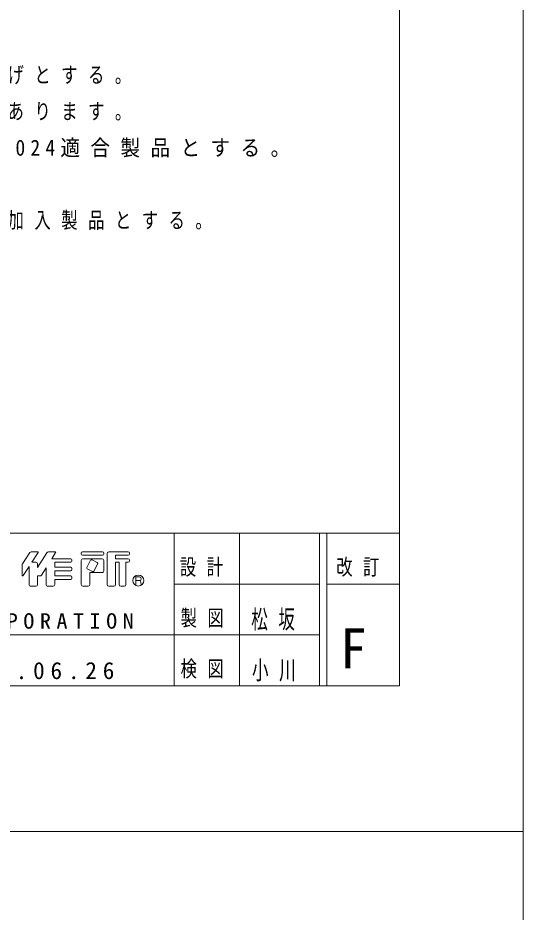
# Model space of a CAD drawing. Units: millimetres on the paper. Extents: x 0 to 420, y -594 to 297.
# Drawn here: x 350.5 to 420, y -11.1 to 111.8 of the extents above; entities that cross this region are included whole.
import ezdxf
from ezdxf.enums import TextEntityAlignment as Align

# ---------------------------------------------------------------- set-up
doc = ezdxf.new("R2010")
doc.units = ezdxf.units.MM
for name, color, linetype, lineweight in [('0_2', 7, 'Continuous', 13), ('FMT', 7, 'Continuous', 13), ('FMT-TXT', 7, 'Continuous', 13), ('TEXT', 7, 'Continuous', 13)]:
    doc.layers.add(name, color=color, linetype=linetype, lineweight=lineweight)
doc.styles.add('ＭＳ ゴシック', font='')
doc.styles.get('ＭＳ ゴシック').set_extended_font_data('MS Gothic')

msp = doc.modelspace()

# ---------------------------------------------------------------- linework, layer by layer
at = {"layer": '0_2'}
for points in [[(0, 297), (420, 297), (420, 0), (0, 0)], [(0, 0), (420, 0), (420, -297), (0, -297)]]:
    msp.add_lwpolyline(points, close=True, dxfattribs=at)
at = {"layer": 'FMT'}
for p, q in [((403, 277), (403, 20)), ((28, 41), (403, 41)), ((372, 41), (372, 20)), ((381, 41), (381, 20)), ((392, 41), (392, 20)), ((393, 41), (393, 20)), ((372, 34), (392, 34)), ((393, 34), (403, 34)), ((307, 27), (392, 27)), ((403, 20), (28, 20))]:
    msp.add_line(p, q, dxfattribs=at)
at = {"layer": 'FMT-TXT'}
for p, q in [((352.179, 38.311), (351.161, 36.769)), ((353.276, 38.418), (352.379, 38.418)), ((353.329, 38.319), (352.456, 36.998)), ((353.243, 36.277), (354.519, 38.306)), ((355.664, 38.418), (354.722, 38.418)), ((355.188, 37.474), (355.719, 38.32)), ((359.241, 38.11), (359.241, 38.258)), ((359.401, 38.418), (360.14, 38.419)), ((360.14, 38.419), (362.178, 38.419)), ((362.338, 38.259), (362.338, 38.11)), ((362.797, 33.933), (362.797, 38.178)), ((363.037, 38.418), (363.618, 38.419)), ((363.618, 38.419), (365.704, 38.419)), ((365.864, 38.259), (365.864, 38.109)), ((352.456, 36.998), (353.001, 36.998)), ((355.188, 37.474), (357.808, 37.474)), ((357.809, 37.002), (355.605, 36.999)), ((355.605, 36.999), (355.605, 36.295)), ((357.968, 37.314), (357.968, 37.162)), ((359.241, 33.933), (359.241, 37.231)), ((362.178, 37.95), (359.401, 37.95)), ((359.481, 37.471), (361.711, 37.472)), ((360.51, 37.258), (360.006, 36.284)), ((360.726, 37.327), (361.425, 36.964)), ((361.711, 37.472), (362.098, 37.472)), ((362.338, 37.232), (362.338, 35.818)), ((365.704, 37.949), (363.973, 37.947)), ((363.973, 37.947), (363.973, 37.474)), ((363.973, 37.474), (365.704, 37.474)), ((364.444, 37.002), (363.973, 37.002)), ((363.973, 37.002), (363.973, 33.933)), ((364.444, 37.002), (364.444, 33.933)), ((365.704, 37.002), (365.386, 37.002)), ((365.386, 37.002), (365.386, 33.933)), ((365.864, 37.314), (365.864, 37.162)), ((351.121, 36.637), (351.121, 35.19)), ((352.081, 36.429), (351.238, 35.154)), ((352.078, 33.934), (352.081, 36.429)), ((353.241, 36.759), (353.243, 36.277)), ((353.779, 35.225), (354.403, 36.221)), ((354.403, 33.933), (354.403, 36.221)), ((355.605, 36.295), (357.808, 36.295)), ((357.808, 35.822), (355.605, 35.821)), ((355.605, 35.821), (355.605, 35.112)), ((357.968, 36.135), (357.968, 35.982)), ((360.074, 36.069), (360.774, 35.706)), ((361.494, 36.749), (360.99, 35.775)), ((353.243, 35.112), (353.575, 35.112)), ((353.243, 35.112), (353.243, 33.933)), ((355.605, 35.112), (357.808, 35.112)), ((357.808, 34.64), (355.605, 34.638)), ((355.605, 34.638), (355.605, 33.933)), ((357.968, 34.952), (357.968, 34.8)), ((362.097, 35.578), (360.421, 35.581)), ((360.421, 35.581), (360.421, 33.933)), ((366.738, 34.967), (367.24, 34.967)), ((366.738, 34.967), (366.738, 33.941)), ((366.738, 34.478), (367.24, 34.478)), ((353.003, 33.693), (352.318, 33.693)), ((355.365, 33.693), (354.643, 33.693)), ((360.181, 33.693), (359.481, 33.693)), ((363.733, 33.693), (363.037, 33.693)), ((365.146, 33.693), (364.684, 33.693)), ((367.434, 34.258), (367.48, 33.887))]:
    msp.add_line(p, q, dxfattribs=at)
msp.add_circle((367.088, 34.48), 0.754, dxfattribs=at)
for centre, radius, start, end in [((352.379, 38.178), 0.24, 90, 146.54759), ((353.276, 38.354), 0.064, 326.54759, 90), ((354.722, 38.178), 0.24, 90, 147.84335), ((355.664, 38.354), 0.064, 327.92885, 90), ((359.401, 38.258), 0.16, 90.05288, 180), ((359.401, 38.11), 0.16, 180, 270), ((362.178, 38.259), 0.16, 0, 90), ((362.178, 38.11), 0.16, 270, 0), ((363.037, 38.178), 0.24, 90.05785, 180), ((365.704, 38.259), 0.16, 0, 90), ((365.704, 38.109), 0.16, 270.09318, 0), ((353.001, 36.758), 0.24, 0.22118, 90), ((357.808, 37.314), 0.16, 0, 90), ((357.808, 37.162), 0.16, 270.09712, 0), ((359.481, 37.231), 0.24, 90.00511, 180), ((360.652, 37.184), 0.16, 62.62013, 152.62013), ((361.352, 36.822), 0.16, 332.62013, 62.62013), ((362.098, 37.232), 0.24, 0, 90), ((365.704, 37.314), 0.16, 0, 90), ((365.704, 37.162), 0.16, 270.11571, 0), ((351.361, 36.637), 0.24, 146.54759, 180), ((357.808, 36.135), 0.16, 0, 90), ((357.808, 35.982), 0.16, 270.01374, 0), ((360.148, 36.211), 0.16, 152.62013, 242.62013), ((360.847, 35.848), 0.16, 242.62013, 332.62013), ((362.098, 35.818), 0.24, 269.89827, 0), ((351.185, 35.19), 0.064, 180, 326.54759), ((353.575, 35.352), 0.24, 270, 327.92885), ((357.808, 34.952), 0.16, 0, 90), ((357.808, 34.8), 0.16, 270.05257, 0), ((367.186, 34.228), 0.25, 7.06977, 90), ((367.24, 34.722), 0.245, 270, 90), ((352.318, 33.933), 0.24, 179.94735, 270), ((353.003, 33.933), 0.24, 270, 0), ((354.643, 33.933), 0.24, 179.98916, 270), ((355.365, 33.933), 0.24, 270, 0), ((359.481, 33.933), 0.24, 180, 270), ((360.181, 33.933), 0.24, 270, 0), ((363.037, 33.933), 0.24, 180, 270), ((363.733, 33.933), 0.24, 270, 0), ((364.684, 33.933), 0.24, 180, 270), ((365.146, 33.933), 0.24, 270, 0)]:
    msp.add_arc(centre, radius, start, end, dxfattribs=at)

# ---------------------------------------------------------------- texts
at = {"layer": 'FMT-TXT', "style": 'ＭＳ ゴシック'}
msp.add_text('F', height=5.499, dxfattribs=at).set_placement((394.786, 20.75), align=Align.BOTTOM_LEFT)
at = {"layer": 'FMT-TXT', "attachment_point": 7, "style": 'ＭＳ ゴシック'}
for s, insert, char_height in [('\\T1.64;\\W0.75;設計', (372.8, 35), 2.199), ('\\T1.64;\\W0.75;改訂', (394.3, 35), 2.199), ('\\T1.64;\\W0.75;製図', (372.9, 28), 2.199), ('\\T1.64;\\W0.65;松坂', (382.615, 27.583), 2.566), ('\\T1.5;\\W1.05;NAKAMURA\\~MFG.\\~CORPORATION', (310.279, 27.825), 2.126), ('\\T1.64;\\W0.75;検図', (372.9, 21), 2.199), ('\\T1.64;\\W0.65;小川', (382.72, 20.583), 2.566), ('\\T1.5;2012.06.26', (340.653, 20.896), 2.346)]:
    msp.add_mtext(s, dxfattribs=dict(at, insert=insert, char_height=char_height))
at = {"layer": 'TEXT', "char_height": 2.199, "attachment_point": 7, "style": 'ＭＳ ゴシック'}
for s, insert in [('\\T1.64;\\W0.75;※\u3000亜鉛メッキ鋼管／鋼板は、ポリエステル粉体塗装仕上げとする。', (253.189, 102.617)), ('\\T1.64;\\W0.75;※\u3000アクセサリー類の形状寸法は、設計値と異なる場合があります。', (253.189, 97.617)), ('\\T1.53;\\W0.9;※\u3000本製品は、遊具の安全に関する規準JPFA-SP-S:2024適合製品とする。', (253.189, 92.617)), ('\\T1.64;\\W0.75;※\u3000本製品は、（一社）日本公園施設業協会賠償責任保険加入製品とする。', (253.189, 82.617))]:
    msp.add_mtext(s, dxfattribs=dict(at, insert=insert))

doc.saveas('drawing.dxf')
